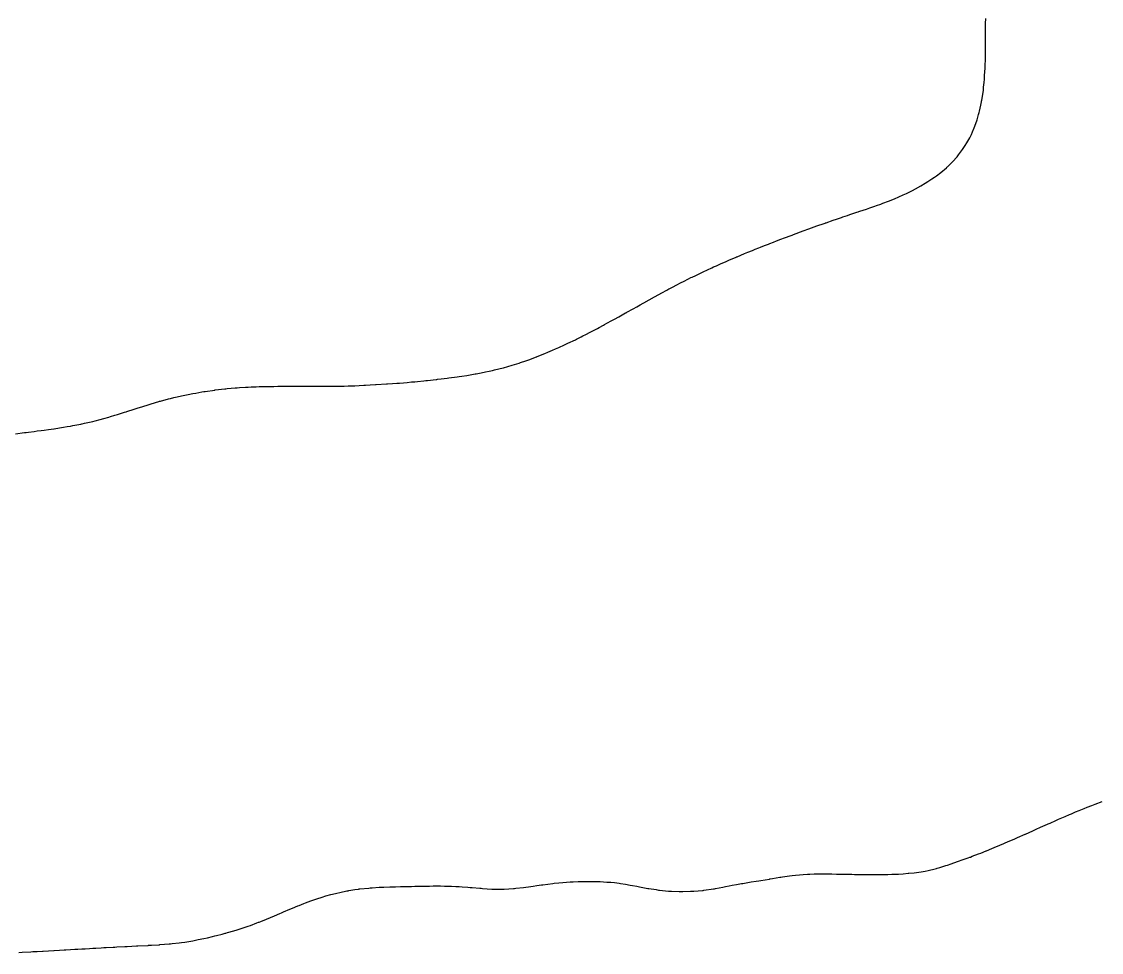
# Model space of a CAD drawing. Extents: x -717077 to -715000, y -984627 to -984000.
# Drawn here: x -716126.9 to -716029.6, y -984476.2 to -984392.3 of the extents above; entities that cross this region are included whole.
import ezdxf

# ---------------------------------------------------------------- set-up
doc = ezdxf.new("R2010")
doc.units = 0
doc.layers.add('buffer_B1_0_1_clip', color=7, linetype='Continuous')

msp = doc.modelspace()

# ---------------------------------------------------------------- linework, layer by layer
at = {"layer": 'buffer_B1_0_1_clip'}
for points in [[(-716127.46, -984429.464), (-716126.65, -984429.348), (-716126.497, -984429.323), (-716126.292, -984429.296), (-716125.765, -984429.233), (-716125.497, -984429.196), (-716125.146, -984429.149), (-716124.88, -984429.118), (-716124.497, -984429.066), (-716124.004, -984428.994), (-716123.988, -984428.992), (-716123.497, -984428.919), (-716123.136, -984428.862), (-716122.801, -984428.805), (-716122.497, -984428.756), (-716122.283, -984428.715), (-716121.568, -984428.571), (-716121.497, -984428.558), (-716121.451, -984428.547), (-716121.256, -984428.501), (-716120.63, -984428.368), (-716120.497, -984428.339), (-716120.279, -984428.283), (-716119.829, -984428.17), (-716119.497, -984428.083), (-716119.048, -984427.95), (-716118.902, -984427.906), (-716118.497, -984427.785), (-716118.282, -984427.716), (-716117.631, -984427.501), (-716117.528, -984427.47), (-716117.497, -984427.461), (-716117.439, -984427.443), (-716116.764, -984427.234), (-716116.497, -984427.151), (-716116.003, -984426.995), (-716115.985, -984426.989), (-716115.497, -984426.834), (-716115.242, -984426.757), (-716114.533, -984426.537), (-716114.497, -984426.526), (-716114.478, -984426.52), (-716114.41, -984426.501), (-716113.687, -984426.311), (-716113.497, -984426.259), (-716113.181, -984426.185), (-716112.881, -984426.117), (-716112.497, -984426.025), (-716112.059, -984425.939), (-716111.902, -984425.906), (-716111.497, -984425.824), (-716111.219, -984425.78), (-716110.677, -984425.68), (-716110.497, -984425.65), (-716110.365, -984425.634), (-716109.502, -984425.506), (-716109.497, -984425.505), (-716109.494, -984425.505), (-716109.463, -984425.501), (-716108.592, -984425.407), (-716108.497, -984425.395), (-716108.379, -984425.383), (-716107.674, -984425.324), (-716107.497, -984425.307), (-716107.289, -984425.293), (-716106.736, -984425.262), (-716106.497, -984425.246), (-716106.229, -984425.233), (-716105.782, -984425.216), (-716105.497, -984425.202), (-716105.191, -984425.194), (-716104.81, -984425.189), (-716104.497, -984425.181), (-716104.172, -984425.176), (-716103.824, -984425.174), (-716103.497, -984425.169), (-716103.164, -984425.168), (-716102.829, -984425.17), (-716102.497, -984425.168), (-716102.161, -984425.165), (-716101.833, -984425.165), (-716101.497, -984425.162), (-716101.157, -984425.161), (-716100.834, -984425.164), (-716100.497, -984425.163), (-716100.159, -984425.162), (-716099.833, -984425.165), (-716099.497, -984425.164), (-716099.156, -984425.16), (-716098.837, -984425.161), (-716098.497, -984425.157), (-716098.145, -984425.149), (-716097.851, -984425.147), (-716097.497, -984425.139), (-716097.121, -984425.125), (-716096.88, -984425.118), (-716096.497, -984425.103), (-716096.078, -984425.082), (-716095.922, -984425.076), (-716095.497, -984425.054), (-716095.021, -984425.025), (-716094.976, -984425.022), (-716094.036, -984424.962), (-716093.951, -984424.955), (-716093.497, -984424.925), (-716093.102, -984424.897), (-716092.872, -984424.876), (-716092.497, -984424.848), (-716092.175, -984424.823), (-716091.78, -984424.784), (-716091.497, -984424.761), (-716091.258, -984424.74), (-716090.673, -984424.677), (-716090.497, -984424.661), (-716090.351, -984424.647), (-716089.548, -984424.552), (-716089.497, -984424.547), (-716089.455, -984424.543), (-716089.117, -984424.501), (-716088.563, -984424.436), (-716088.41, -984424.414), (-716087.675, -984424.323), (-716087.497, -984424.297), (-716087.252, -984424.256), (-716086.808, -984424.19), (-716086.497, -984424.136), (-716086.051, -984424.055), (-716085.959, -984424.04), (-716085.497, -984423.952), (-716085.121, -984423.877), (-716084.8, -984423.804), (-716084.497, -984423.741), (-716084.3, -984423.698), (-716083.515, -984423.501), (-716083.501, -984423.498), (-716083.497, -984423.497), (-716083.491, -984423.495), (-716082.717, -984423.282), (-716082.497, -984423.214), (-716082.075, -984423.079), (-716081.955, -984423.043), (-716081.497, -984422.89), (-716081.21, -984422.789), (-716080.52, -984422.524), (-716080.497, -984422.516), (-716080.486, -984422.512), (-716080.46, -984422.501), (-716079.77, -984422.228), (-716079.497, -984422.11), (-716079.071, -984421.927), (-716078.801, -984421.805), (-716078.497, -984421.67), (-716078.38, -984421.618), (-716078.135, -984421.501), (-716077.696, -984421.302), (-716077.024, -984420.974), (-716076.915, -984420.919), (-716076.497, -984420.71), (-716076.357, -984420.641), (-716076.09, -984420.501), (-716075.695, -984420.303), (-716075.497, -984420.199), (-716075.037, -984419.961), (-716074.863, -984419.867), (-716074.497, -984419.671), (-716074.386, -984419.612), (-716074.19, -984419.501), (-716073.739, -984419.259), (-716073.497, -984419.126), (-716073.092, -984418.906), (-716072.653, -984418.657), (-716072.497, -984418.57), (-716072.453, -984418.545), (-716072.377, -984418.501), (-716071.81, -984418.188), (-716071.497, -984418.008), (-716071.17, -984417.828), (-716070.598, -984417.501), (-716070.532, -984417.466), (-716070.497, -984417.446), (-716070.376, -984417.38), (-716069.885, -984417.113), (-716069.497, -984416.901), (-716069.237, -984416.761), (-716068.77, -984416.501), (-716068.591, -984416.407), (-716068.497, -984416.357), (-716068.199, -984416.203), (-716067.932, -984416.066), (-716067.497, -984415.838), (-716067.274, -984415.724), (-716066.841, -984415.501), (-716066.609, -984415.389), (-716066.497, -984415.334), (-716066.183, -984415.187), (-716065.93, -984415.068), (-716065.497, -984414.865), (-716064.731, -984414.501), (-716064.57, -984414.428), (-716064.497, -984414.395), (-716064.305, -984414.309), (-716063.879, -984414.119), (-716063.497, -984413.95), (-716063.184, -984413.814), (-716062.53, -984413.534), (-716062.497, -984413.52), (-716062.484, -984413.514), (-716062.454, -984413.501), (-716061.778, -984413.22), (-716061.497, -984413.106), (-716061.067, -984412.931), (-716060.832, -984412.836), (-716060.497, -984412.7), (-716060.355, -984412.643), (-716059.996, -984412.501), (-716059.636, -984412.362), (-716059.497, -984412.308), (-716059.183, -984412.187), (-716058.915, -984412.083), (-716058.497, -984411.923), (-716058.189, -984411.809), (-716057.577, -984411.581), (-716057.497, -984411.551), (-716057.363, -984411.501), (-716056.497, -984411.178), (-716055.999, -984410.999), (-716055.993, -984410.997), (-716055.497, -984410.819), (-716055.262, -984410.736), (-716054.608, -984410.501), (-716054.526, -984410.472), (-716054.497, -984410.461), (-716054.436, -984410.44), (-716053.784, -984410.214), (-716053.497, -984410.114), (-716053.038, -984409.96), (-716052.913, -984409.917), (-716052.497, -984409.776), (-716052.289, -984409.709), (-716051.675, -984409.501), (-716051.542, -984409.456), (-716051.497, -984409.44), (-716051.405, -984409.409), (-716050.789, -984409.209), (-716050.497, -984409.108), (-716050.045, -984408.953), (-716049.894, -984408.898), (-716049.497, -984408.757), (-716049.308, -984408.69), (-716048.81, -984408.501), (-716048.584, -984408.414), (-716048.497, -984408.378), (-716048.281, -984408.285), (-716047.881, -984408.117), (-716047.497, -984407.943), (-716047.196, -984407.802), (-716046.596, -984407.501), (-716046.53, -984407.467), (-716046.497, -984407.449), (-716046.378, -984407.382), (-716045.887, -984407.111), (-716045.497, -984406.882), (-716045.261, -984406.737), (-716044.902, -984406.501), (-716044.661, -984406.337), (-716044.497, -984406.217), (-716044.088, -984405.91), (-716043.599, -984405.501), (-716043.545, -984405.453), (-716043.497, -984405.405), (-716043.047, -984404.951), (-716042.636, -984404.501), (-716042.572, -984404.426), (-716042.497, -984404.328), (-716042.141, -984403.857), (-716041.897, -984403.501), (-716041.744, -984403.254), (-716041.497, -984402.795), (-716041.395, -984402.603), (-716041.347, -984402.501), (-716041.241, -984402.245), (-716041.092, -984401.906), (-716040.936, -984401.501), (-716040.829, -984401.169), (-716040.705, -984400.709), (-716040.643, -984400.501), (-716040.613, -984400.385), (-716040.497, -984399.849), (-716040.435, -984399.563), (-716040.424, -984399.501), (-716040.412, -984399.416), (-716040.292, -984398.706), (-716040.265, -984398.501), (-716040.242, -984398.246), (-716040.193, -984397.805), (-716040.167, -984397.501), (-716040.149, -984397.153), (-716040.127, -984396.871), (-716040.109, -984396.501), (-716040.098, -984396.102), (-716040.088, -984395.909), (-716040.078, -984395.501), (-716040.072, -984395.076), (-716040.067, -984394.931), (-716040.061, -984394.501), (-716040.061, -984394.065), (-716040.06, -984393.938), (-716040.06, -984393.501), (-716040.06, -984393.065), (-716040.059, -984392.939), (-716040.059, -984392.501), (-716040.057, -984392.061)], [(-716127.15, -984476.154), (-716126.858, -984476.14), (-716126.093, -984476.097), (-716125.91, -984476.088), (-716125.497, -984476.064), (-716125.035, -984476.039), (-716124.963, -984476.035), (-716124.497, -984476.009), (-716124.016, -984475.983), (-716123.976, -984475.98), (-716123.497, -984475.953), (-716123.068, -984475.93), (-716122.917, -984475.921), (-716122.497, -984475.898), (-716122.121, -984475.878), (-716121.856, -984475.86), (-716121.497, -984475.84), (-716121.176, -984475.823), (-716120.793, -984475.797), (-716120.497, -984475.781), (-716120.232, -984475.767), (-716119.73, -984475.734), (-716119.497, -984475.721), (-716119.287, -984475.711), (-716118.672, -984475.676), (-716118.497, -984475.668), (-716118.338, -984475.661), (-716117.618, -984475.622), (-716117.497, -984475.616), (-716117.387, -984475.612), (-716116.565, -984475.569), (-716116.497, -984475.567), (-716116.434, -984475.564), (-716115.514, -984475.519), (-716115.497, -984475.518), (-716115.481, -984475.517), (-716115.219, -984475.501), (-716114.537, -984475.462), (-716114.497, -984475.459), (-716114.451, -984475.455), (-716113.61, -984475.389), (-716113.497, -984475.378), (-716113.358, -984475.362), (-716112.706, -984475.292), (-716112.497, -984475.267), (-716112.218, -984475.222), (-716111.835, -984475.163), (-716111.497, -984475.107), (-716111.003, -984475.007), (-716110.993, -984475.005), (-716110.497, -984474.903), (-716110.17, -984474.829), (-716109.717, -984474.721), (-716109.497, -984474.67), (-716109.363, -984474.636), (-716108.852, -984474.501), (-716108.569, -984474.429), (-716108.497, -984474.41), (-716108.368, -984474.372), (-716107.79, -984474.208), (-716107.497, -984474.121), (-716107.028, -984473.97), (-716106.935, -984473.939), (-716106.497, -984473.795), (-716106.282, -984473.717), (-716105.71, -984473.501), (-716105.553, -984473.445), (-716105.497, -984473.425), (-716105.37, -984473.374), (-716104.838, -984473.161), (-716104.497, -984473.023), (-716104.134, -984472.864), (-716103.65, -984472.655), (-716103.497, -984472.588), (-716103.438, -984472.56), (-716103.31, -984472.501), (-716102.739, -984472.26), (-716102.497, -984472.161), (-716102.032, -984471.967), (-716101.916, -984471.92), (-716101.497, -984471.749), (-716101.32, -984471.679), (-716100.852, -984471.501), (-716100.59, -984471.409), (-716100.497, -984471.378), (-716100.319, -984471.323), (-716099.83, -984471.168), (-716099.497, -984471.068), (-716099.049, -984470.95), (-716098.911, -984470.915), (-716098.497, -984470.807), (-716098.246, -984470.753), (-716097.617, -984470.621), (-716097.497, -984470.596), (-716097.416, -984470.582), (-716096.9, -984470.501), (-716096.549, -984470.449), (-716096.497, -984470.442), (-716096.431, -984470.435), (-716095.642, -984470.356), (-716095.497, -984470.342), (-716095.327, -984470.331), (-716094.705, -984470.294), (-716094.497, -984470.28), (-716094.267, -984470.272), (-716093.744, -984470.254), (-716093.497, -984470.244), (-716093.234, -984470.238), (-716092.77, -984470.228), (-716092.497, -984470.221), (-716092.211, -984470.215), (-716091.791, -984470.207), (-716091.497, -984470.2), (-716091.189, -984470.193), (-716090.812, -984470.187), (-716090.497, -984470.18), (-716090.171, -984470.175), (-716089.827, -984470.172), (-716089.497, -984470.167), (-716089.166, -984470.17), (-716088.823, -984470.175), (-716088.497, -984470.178), (-716088.185, -984470.189), (-716087.79, -984470.209), (-716087.497, -984470.219), (-716087.233, -984470.237), (-716086.719, -984470.28), (-716086.497, -984470.295), (-716086.306, -984470.31), (-716085.625, -984470.373), (-716085.497, -984470.383), (-716085.385, -984470.389), (-716084.554, -984470.445), (-716084.497, -984470.448), (-716084.444, -984470.448), (-716083.545, -984470.453), (-716083.497, -984470.454), (-716083.447, -984470.451), (-716082.599, -984470.4), (-716082.497, -984470.395), (-716082.379, -984470.383), (-716081.7, -984470.298), (-716081.497, -984470.278), (-716081.24, -984470.244), (-716080.818, -984470.18), (-716080.497, -984470.14), (-716080.077, -984470.081), (-716079.94, -984470.058), (-716079.497, -984469.999), (-716079.055, -984469.943), (-716078.927, -984469.931), (-716078.497, -984469.879), (-716078.149, -984469.85), (-716077.823, -984469.828), (-716077.497, -984469.801), (-716077.21, -984469.788), (-716076.769, -984469.773), (-716076.497, -984469.762), (-716076.239, -984469.76), (-716075.753, -984469.757), (-716075.497, -984469.756), (-716075.234, -984469.765), (-716074.776, -984469.78), (-716074.497, -984469.79), (-716074.182, -984469.816), (-716073.839, -984469.843), (-716073.497, -984469.871), (-716073.067, -984469.931), (-716072.943, -984469.947), (-716072.497, -984470.011), (-716072.081, -984470.085), (-716071.871, -984470.128), (-716071.497, -984470.197), (-716071.239, -984470.243), (-716070.636, -984470.362), (-716070.497, -984470.388), (-716070.398, -984470.402), (-716069.751, -984470.501), (-716069.531, -984470.535), (-716069.497, -984470.541), (-716069.454, -984470.545), (-716068.621, -984470.625), (-716068.497, -984470.637), (-716068.357, -984470.642), (-716067.66, -984470.664), (-716067.497, -984470.67), (-716067.331, -984470.667), (-716066.649, -984470.654), (-716066.497, -984470.651), (-716066.358, -984470.64), (-716065.571, -984470.575), (-716065.497, -984470.569), (-716065.438, -984470.56), (-716064.57, -984470.429), (-716064.497, -984470.418), (-716064.395, -984470.399), (-716063.729, -984470.269), (-716063.497, -984470.227), (-716063.158, -984470.162), (-716062.891, -984470.107), (-716062.497, -984470.034), (-716062.043, -984469.956), (-716061.933, -984469.938), (-716061.497, -984469.863), (-716061.184, -984469.814), (-716060.74, -984469.745), (-716060.497, -984469.706), (-716060.321, -984469.677), (-716059.543, -984469.547), (-716059.497, -984469.54), (-716059.465, -984469.534), (-716059.275, -984469.501), (-716058.609, -984469.389), (-716058.497, -984469.372), (-716058.348, -984469.352), (-716057.739, -984469.259), (-716057.497, -984469.228), (-716057.196, -984469.201), (-716056.834, -984469.164), (-716056.497, -984469.135), (-716056.115, -984469.119), (-716055.889, -984469.109), (-716055.497, -984469.093), (-716054.497, -984469.085), (-716054.086, -984469.09), (-716053.905, -984469.093), (-716053.497, -984469.098), (-716053.1, -984469.104), (-716052.891, -984469.108), (-716052.497, -984469.114), (-716052.116, -984469.12), (-716051.874, -984469.125), (-716051.497, -984469.131), (-716051.131, -984469.135), (-716050.859, -984469.139), (-716050.497, -984469.143), (-716050.137, -984469.142), (-716049.856, -984469.142), (-716049.497, -984469.141), (-716049.128, -984469.132), (-716048.869, -984469.129), (-716048.497, -984469.12), (-716048.097, -984469.101), (-716047.904, -984469.094), (-716047.497, -984469.073), (-716047.027, -984469.031), (-716046.971, -984469.027), (-716046.497, -984468.983), (-716046.078, -984468.92), (-716045.884, -984468.888), (-716045.497, -984468.828), (-716045.23, -984468.769), (-716044.619, -984468.623), (-716044.497, -984468.595), (-716044.424, -984468.574), (-716044.184, -984468.501), (-716043.661, -984468.338), (-716043.497, -984468.285), (-716043.167, -984468.171), (-716042.914, -984468.084), (-716042.497, -984467.939), (-716042.17, -984467.828), (-716041.63, -984467.634), (-716041.497, -984467.588), (-716041.433, -984467.565), (-716041.261, -984467.501), (-716040.708, -984467.291), (-716040.497, -984467.207), (-716040.009, -984467.014), (-716039.991, -984467.007), (-716039.497, -984466.806), (-716039.28, -984466.718), (-716038.769, -984466.501), (-716038.578, -984466.42), (-716038.497, -984466.384), (-716038.291, -984466.296), (-716037.878, -984466.12), (-716037.497, -984465.952), (-716037.182, -984465.816), (-716036.515, -984465.52), (-716036.497, -984465.512), (-716036.49, -984465.508), (-716036.473, -984465.501), (-716035.797, -984465.201), (-716035.497, -984465.063), (-716035.108, -984464.89), (-716034.695, -984464.699), (-716034.497, -984464.609), (-716034.421, -984464.577), (-716034.253, -984464.501), (-716033.73, -984464.268), (-716033.497, -984464.161), (-716033.035, -984463.963), (-716032.898, -984463.902), (-716032.497, -984463.726), (-716032.336, -984463.662), (-716031.955, -984463.501), (-716031.632, -984463.366), (-716031.497, -984463.307), (-716031.178, -984463.182), (-716030.917, -984463.082), (-716030.497, -984462.914), (-716030.193, -984462.805), (-716029.566, -984462.57)]]:
    msp.add_lwpolyline(points, dxfattribs=at)

doc.saveas('drawing.dxf')
